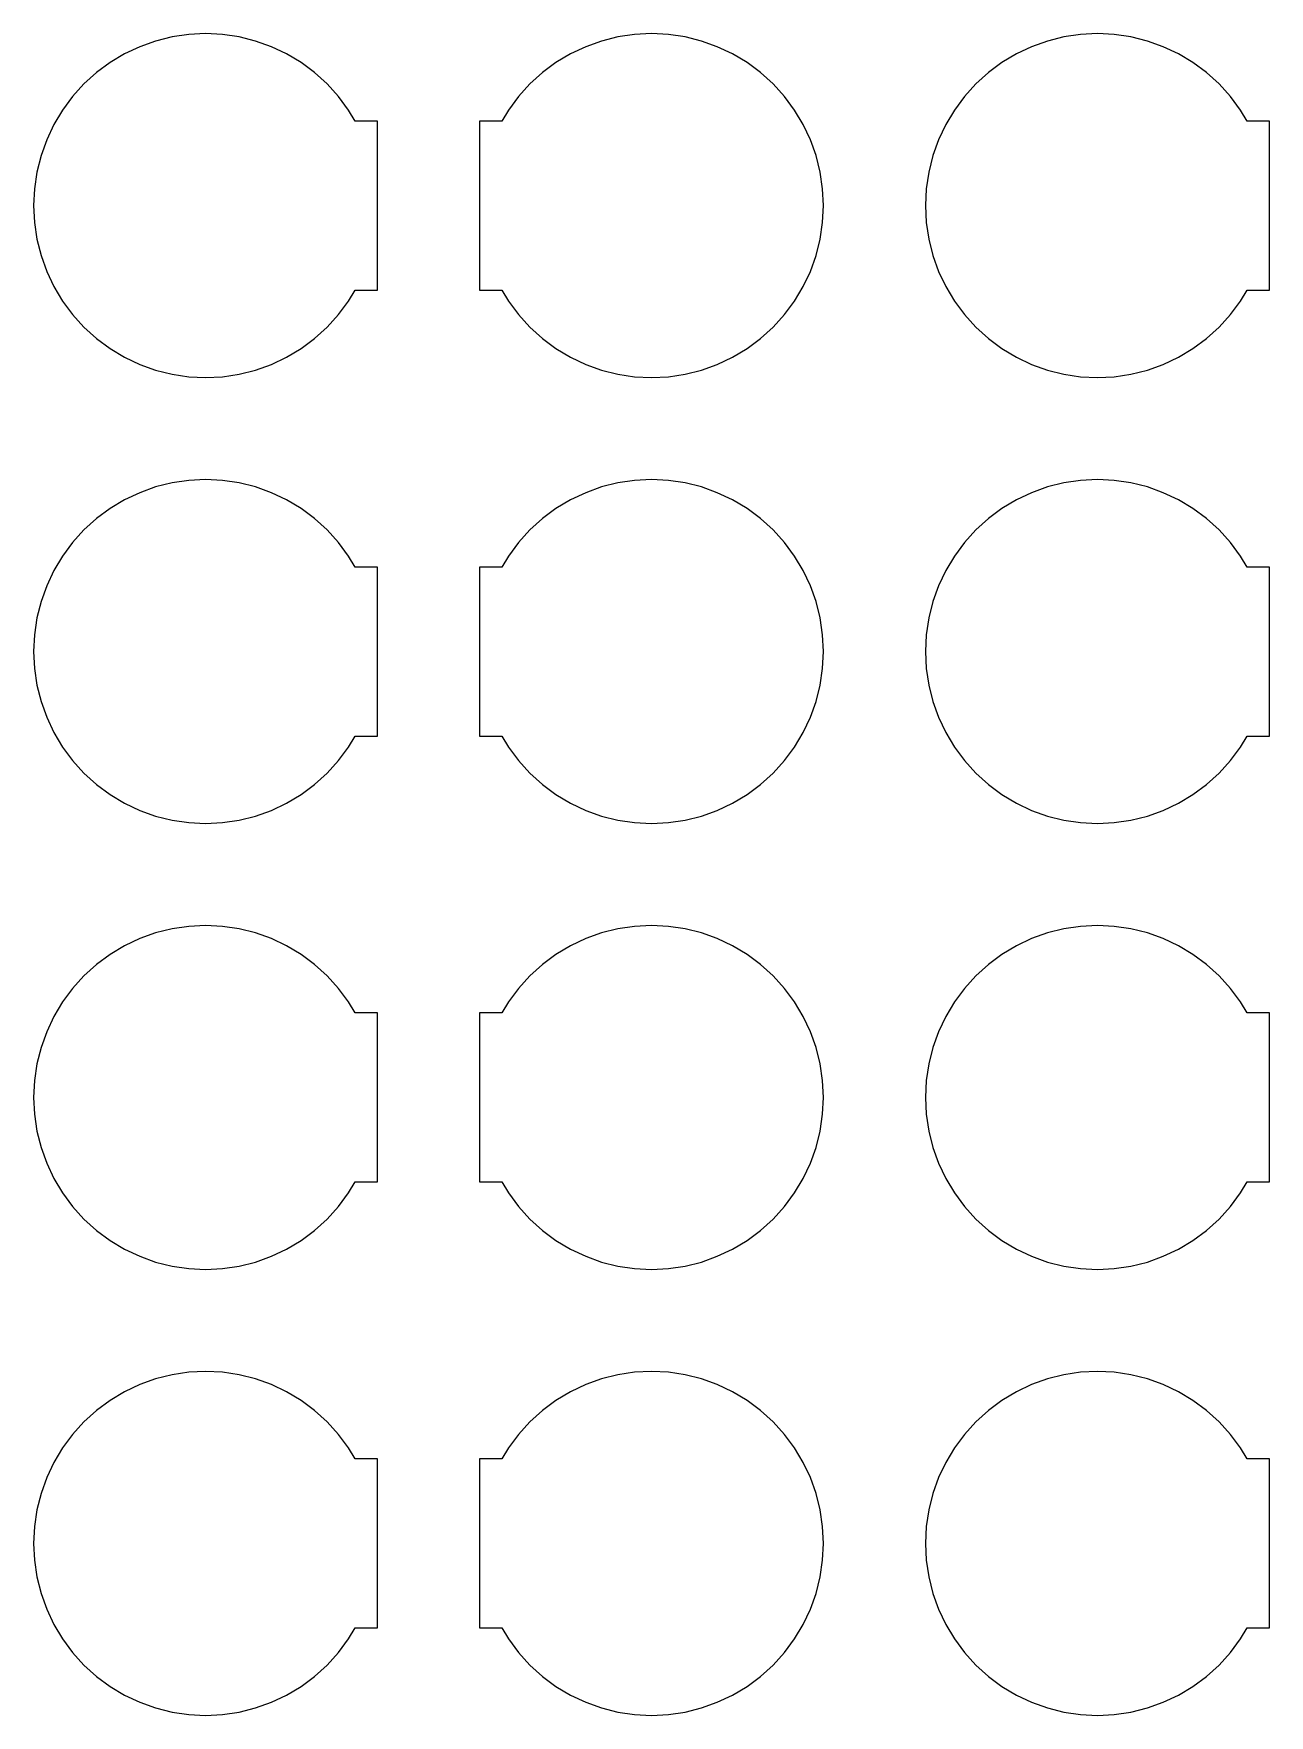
# Model space of a CAD drawing. Extents: x 1 to 107, y 1 to 71.
# Drawn here: x 1.03 to 25.97, y 1.03 to 34.97 of the extents above; entities that cross this region are included whole.
import ezdxf

# ---------------------------------------------------------------- set-up
doc = ezdxf.new("R2010")
doc.units = 0

msp = doc.modelspace()

# ---------------------------------------------------------------- linework, layer by layer
for p, q in [((4.5, 34.97), (4.15988, 34.9533)), ((4.84013, 34.9533), (4.5, 34.97)), ((13.5, 34.97), (13.1599, 34.9533)), ((13.8401, 34.9533), (13.5, 34.97)), ((22.5, 34.97), (22.1599, 34.9533)), ((22.8401, 34.9533), (22.5, 34.97)), ((3.17209, 34.7059), (2.86426, 34.5603)), ((3.49272, 34.8206), (3.17209, 34.7059)), ((3.82304, 34.9033), (3.49272, 34.8206)), ((4.15988, 34.9533), (3.82304, 34.9033)), ((5.17697, 34.9033), (4.84013, 34.9533)), ((5.50729, 34.8206), (5.17697, 34.9033)), ((5.82793, 34.7059), (5.50729, 34.8206)), ((6.13576, 34.5603), (5.82793, 34.7059)), ((12.1721, 34.7059), (11.8642, 34.5603)), ((12.4927, 34.8206), (12.1721, 34.7059)), ((12.823, 34.9033), (12.4927, 34.8206)), ((13.1599, 34.9533), (12.823, 34.9033)), ((14.177, 34.9033), (13.8401, 34.9533)), ((14.5073, 34.8206), (14.177, 34.9033)), ((14.8279, 34.7059), (14.5073, 34.8206)), ((15.1357, 34.5603), (14.8279, 34.7059)), ((21.1721, 34.7059), (20.8643, 34.5603)), ((21.4927, 34.8206), (21.1721, 34.7059)), ((21.823, 34.9033), (21.4927, 34.8206)), ((22.1599, 34.9533), (21.823, 34.9033)), ((23.177, 34.9033), (22.8401, 34.9533)), ((23.5073, 34.8206), (23.177, 34.9033)), ((23.8279, 34.7059), (23.5073, 34.8206)), ((24.1358, 34.5603), (23.8279, 34.7059)), ((2.57217, 34.3852), (2.29866, 34.1823)), ((2.86426, 34.5603), (2.57217, 34.3852)), ((6.42784, 34.3852), (6.13576, 34.5603)), ((6.70135, 34.1823), (6.42784, 34.3852)), ((11.5722, 34.3852), (11.2986, 34.1823)), ((11.8642, 34.5603), (11.5722, 34.3852)), ((15.4278, 34.3852), (15.1357, 34.5603)), ((15.7013, 34.1823), (15.4278, 34.3852)), ((20.5722, 34.3852), (20.2987, 34.1823)), ((20.8643, 34.5603), (20.5722, 34.3852)), ((24.4278, 34.3852), (24.1358, 34.5603)), ((24.7014, 34.1823), (24.4278, 34.3852)), ((2.04634, 33.9537), (1.81766, 33.7013)), ((2.29866, 34.1823), (2.04634, 33.9537)), ((6.95367, 33.9537), (6.70135, 34.1823)), ((7.18236, 33.7013), (6.95367, 33.9537)), ((11.0463, 33.9537), (10.8176, 33.7013)), ((11.2986, 34.1823), (11.0463, 33.9537)), ((15.9537, 33.9537), (15.7013, 34.1823)), ((16.1823, 33.7013), (15.9537, 33.9537)), ((20.0463, 33.9537), (19.8177, 33.7013)), ((20.2987, 34.1823), (20.0463, 33.9537)), ((24.9537, 33.9537), (24.7014, 34.1823)), ((25.1824, 33.7013), (24.9537, 33.9537)), ((1.81766, 33.7013), (1.61481, 33.4278)), ((7.38521, 33.4278), (7.18236, 33.7013)), ((10.8176, 33.7013), (10.6148, 33.4278)), ((16.3852, 33.4278), (16.1823, 33.7013)), ((19.8177, 33.7013), (19.6148, 33.4278)), ((25.3852, 33.4278), (25.1824, 33.7013)), ((1.61481, 33.4278), (1.43974, 33.1357)), ((7.51877, 33.205), (7.38521, 33.4278)), ((10.6148, 33.4278), (10.4812, 33.205)), ((16.5603, 33.1357), (16.3852, 33.4278)), ((19.6148, 33.4278), (19.4397, 33.1357)), ((25.5188, 33.205), (25.3852, 33.4278)), ((1.43974, 33.1357), (1.29414, 32.8279)), ((7.97, 33.205), (7.51877, 33.205)), ((7.97, 29.795), (7.97, 33.205)), ((10.4812, 33.205), (10.03, 33.205)), ((10.03, 33.205), (10.03, 29.795)), ((16.7059, 32.8279), (16.5603, 33.1357)), ((19.4397, 33.1357), (19.2941, 32.8279)), ((25.97, 33.205), (25.5188, 33.205)), ((25.97, 29.795), (25.97, 33.205)), ((1.29414, 32.8279), (1.17943, 32.5073)), ((16.8206, 32.5073), (16.7059, 32.8279)), ((19.2941, 32.8279), (19.1794, 32.5073)), ((1.17943, 32.5073), (1.09668, 32.177)), ((16.9033, 32.177), (16.8206, 32.5073)), ((19.1794, 32.5073), (19.0967, 32.177)), ((1.09668, 32.177), (1.04672, 31.8401)), ((16.9533, 31.8401), (16.9033, 32.177)), ((19.0967, 32.177), (19.0467, 31.8401)), ((1.04672, 31.8401), (1.03001, 31.5)), ((16.97, 31.5), (16.9533, 31.8401)), ((19.0467, 31.8401), (19.03, 31.5)), ((1.03001, 31.5), (1.04672, 31.1599)), ((16.9533, 31.1599), (16.97, 31.5)), ((19.03, 31.5), (19.0467, 31.1599)), ((1.04672, 31.1599), (1.09668, 30.823)), ((16.9033, 30.823), (16.9533, 31.1599)), ((19.0467, 31.1599), (19.0967, 30.823)), ((1.09668, 30.823), (1.17943, 30.4927)), ((16.8206, 30.4927), (16.9033, 30.823)), ((19.0967, 30.823), (19.1794, 30.4927)), ((1.17943, 30.4927), (1.29414, 30.1721)), ((16.7059, 30.1721), (16.8206, 30.4927)), ((19.1794, 30.4927), (19.2941, 30.1721)), ((1.29414, 30.1721), (1.43974, 29.8643)), ((16.5603, 29.8643), (16.7059, 30.1721)), ((19.2941, 30.1721), (19.4397, 29.8643)), ((1.43974, 29.8643), (1.61481, 29.5722)), ((1.61481, 29.5722), (1.81766, 29.2987)), ((7.18236, 29.2987), (7.38521, 29.5722)), ((7.38521, 29.5722), (7.51877, 29.795)), ((7.51877, 29.795), (7.97, 29.795)), ((10.03, 29.795), (10.4812, 29.795)), ((10.4812, 29.795), (10.6148, 29.5722)), ((10.6148, 29.5722), (10.8176, 29.2987)), ((16.1823, 29.2987), (16.3852, 29.5722)), ((16.3852, 29.5722), (16.5603, 29.8643)), ((19.4397, 29.8643), (19.6148, 29.5722)), ((19.6148, 29.5722), (19.8177, 29.2987)), ((25.1824, 29.2987), (25.3852, 29.5722)), ((25.3852, 29.5722), (25.5188, 29.795)), ((25.5188, 29.795), (25.97, 29.795)), ((1.81766, 29.2987), (2.04634, 29.0463)), ((6.95367, 29.0463), (7.18236, 29.2987)), ((10.8176, 29.2987), (11.0463, 29.0463)), ((15.9537, 29.0463), (16.1823, 29.2987)), ((19.8177, 29.2987), (20.0463, 29.0463)), ((24.9537, 29.0463), (25.1824, 29.2987)), ((2.04634, 29.0463), (2.29866, 28.8177)), ((6.70135, 28.8177), (6.95367, 29.0463)), ((11.0463, 29.0463), (11.2986, 28.8177)), ((15.7013, 28.8177), (15.9537, 29.0463)), ((20.0463, 29.0463), (20.2987, 28.8177)), ((24.7014, 28.8177), (24.9537, 29.0463)), ((2.29866, 28.8177), (2.57217, 28.6148)), ((2.57217, 28.6148), (2.86426, 28.4397)), ((6.13576, 28.4397), (6.42784, 28.6148)), ((6.42784, 28.6148), (6.70135, 28.8177)), ((11.2986, 28.8177), (11.5722, 28.6148)), ((11.5722, 28.6148), (11.8642, 28.4397)), ((15.1357, 28.4397), (15.4278, 28.6148)), ((15.4278, 28.6148), (15.7013, 28.8177)), ((20.2987, 28.8177), (20.5722, 28.6148)), ((20.5722, 28.6148), (20.8643, 28.4397)), ((24.1358, 28.4397), (24.4278, 28.6148)), ((24.4278, 28.6148), (24.7014, 28.8177)), ((2.86426, 28.4397), (3.17209, 28.2941)), ((3.17209, 28.2941), (3.49272, 28.1794)), ((3.49272, 28.1794), (3.82304, 28.0967)), ((5.17697, 28.0967), (5.50729, 28.1794)), ((5.50729, 28.1794), (5.82793, 28.2941)), ((5.82793, 28.2941), (6.13576, 28.4397)), ((11.8642, 28.4397), (12.1721, 28.2941)), ((12.1721, 28.2941), (12.4927, 28.1794)), ((12.4927, 28.1794), (12.823, 28.0967)), ((14.177, 28.0967), (14.5073, 28.1794)), ((14.5073, 28.1794), (14.8279, 28.2941)), ((14.8279, 28.2941), (15.1357, 28.4397)), ((20.8643, 28.4397), (21.1721, 28.2941)), ((21.1721, 28.2941), (21.4927, 28.1794)), ((21.4927, 28.1794), (21.823, 28.0967)), ((23.177, 28.0967), (23.5073, 28.1794)), ((23.5073, 28.1794), (23.8279, 28.2941)), ((23.8279, 28.2941), (24.1358, 28.4397)), ((3.82304, 28.0967), (4.15988, 28.0467)), ((4.15988, 28.0467), (4.5, 28.03)), ((4.5, 28.03), (4.84013, 28.0467)), ((4.84013, 28.0467), (5.17697, 28.0967)), ((12.823, 28.0967), (13.1599, 28.0467)), ((13.1599, 28.0467), (13.5, 28.03)), ((13.5, 28.03), (13.8401, 28.0467)), ((13.8401, 28.0467), (14.177, 28.0967)), ((21.823, 28.0967), (22.1599, 28.0467)), ((22.1599, 28.0467), (22.5, 28.03)), ((22.5, 28.03), (22.8401, 28.0467)), ((22.8401, 28.0467), (23.177, 28.0967)), ((3.49272, 25.8206), (3.17209, 25.7059)), ((3.82304, 25.9033), (3.49272, 25.8206)), ((4.15988, 25.9533), (3.82304, 25.9033)), ((4.5, 25.97), (4.15988, 25.9533)), ((4.84013, 25.9533), (4.5, 25.97)), ((5.17697, 25.9033), (4.84013, 25.9533)), ((5.50729, 25.8206), (5.17697, 25.9033)), ((5.82793, 25.7059), (5.50729, 25.8206)), ((12.4927, 25.8206), (12.1721, 25.7059)), ((12.823, 25.9033), (12.4927, 25.8206)), ((13.1599, 25.9533), (12.823, 25.9033)), ((13.5, 25.97), (13.1599, 25.9533)), ((13.8401, 25.9533), (13.5, 25.97)), ((14.177, 25.9033), (13.8401, 25.9533)), ((14.5073, 25.8206), (14.177, 25.9033)), ((14.8279, 25.7059), (14.5073, 25.8206)), ((21.4927, 25.8206), (21.1721, 25.7059)), ((21.823, 25.9033), (21.4927, 25.8206)), ((22.1599, 25.9533), (21.823, 25.9033)), ((22.5, 25.97), (22.1599, 25.9533)), ((22.8401, 25.9533), (22.5, 25.97)), ((23.177, 25.9033), (22.8401, 25.9533)), ((23.5073, 25.8206), (23.177, 25.9033)), ((23.8279, 25.7059), (23.5073, 25.8206)), ((2.86426, 25.5603), (2.57217, 25.3852)), ((3.17209, 25.7059), (2.86426, 25.5603)), ((6.13576, 25.5603), (5.82793, 25.7059)), ((6.42784, 25.3852), (6.13576, 25.5603)), ((11.8642, 25.5603), (11.5722, 25.3852)), ((12.1721, 25.7059), (11.8642, 25.5603)), ((15.1357, 25.5603), (14.8279, 25.7059)), ((15.4278, 25.3852), (15.1357, 25.5603)), ((20.8643, 25.5603), (20.5722, 25.3852)), ((21.1721, 25.7059), (20.8643, 25.5603)), ((24.1358, 25.5603), (23.8279, 25.7059)), ((24.4278, 25.3852), (24.1358, 25.5603)), ((2.29866, 25.1823), (2.04634, 24.9537)), ((2.57217, 25.3852), (2.29866, 25.1823)), ((6.70135, 25.1823), (6.42784, 25.3852)), ((6.95367, 24.9537), (6.70135, 25.1823)), ((11.2986, 25.1823), (11.0463, 24.9537)), ((11.5722, 25.3852), (11.2986, 25.1823)), ((15.7013, 25.1823), (15.4278, 25.3852)), ((15.9537, 24.9537), (15.7013, 25.1823)), ((20.2987, 25.1823), (20.0463, 24.9537)), ((20.5722, 25.3852), (20.2987, 25.1823)), ((24.7014, 25.1823), (24.4278, 25.3852)), ((24.9537, 24.9537), (24.7014, 25.1823)), ((2.04634, 24.9537), (1.81766, 24.7013)), ((7.18236, 24.7013), (6.95367, 24.9537)), ((11.0463, 24.9537), (10.8176, 24.7013)), ((16.1823, 24.7013), (15.9537, 24.9537)), ((20.0463, 24.9537), (19.8177, 24.7013)), ((25.1824, 24.7013), (24.9537, 24.9537)), ((1.81766, 24.7013), (1.61481, 24.4278)), ((7.38521, 24.4278), (7.18236, 24.7013)), ((10.8176, 24.7013), (10.6148, 24.4278)), ((16.3852, 24.4278), (16.1823, 24.7013)), ((19.8177, 24.7013), (19.6148, 24.4278)), ((25.3852, 24.4278), (25.1824, 24.7013)), ((1.43974, 24.1357), (1.29414, 23.8279)), ((1.61481, 24.4278), (1.43974, 24.1357)), ((7.51877, 24.205), (7.38521, 24.4278)), ((7.97, 24.205), (7.51877, 24.205)), ((7.97, 20.795), (7.97, 24.205)), ((10.4812, 24.205), (10.03, 24.205)), ((10.03, 24.205), (10.03, 20.795)), ((10.6148, 24.4278), (10.4812, 24.205)), ((16.5603, 24.1357), (16.3852, 24.4278)), ((16.7059, 23.8279), (16.5603, 24.1357)), ((19.4397, 24.1357), (19.2941, 23.8279)), ((19.6148, 24.4278), (19.4397, 24.1357)), ((25.5188, 24.205), (25.3852, 24.4278)), ((25.97, 24.205), (25.5188, 24.205)), ((25.97, 20.795), (25.97, 24.205)), ((1.29414, 23.8279), (1.17943, 23.5073)), ((16.8206, 23.5073), (16.7059, 23.8279)), ((19.2941, 23.8279), (19.1794, 23.5073)), ((1.17943, 23.5073), (1.09668, 23.177)), ((16.9033, 23.177), (16.8206, 23.5073)), ((19.1794, 23.5073), (19.0967, 23.177)), ((1.09668, 23.177), (1.04672, 22.8401)), ((16.9533, 22.8401), (16.9033, 23.177)), ((19.0967, 23.177), (19.0467, 22.8401)), ((1.04672, 22.8401), (1.03001, 22.5)), ((16.97, 22.5), (16.9533, 22.8401)), ((19.0467, 22.8401), (19.03, 22.5)), ((1.03001, 22.5), (1.04672, 22.1599)), ((16.9533, 22.1599), (16.97, 22.5)), ((19.03, 22.5), (19.0467, 22.1599)), ((1.04672, 22.1599), (1.09668, 21.823)), ((16.9033, 21.823), (16.9533, 22.1599)), ((19.0467, 22.1599), (19.0967, 21.823)), ((1.09668, 21.823), (1.17943, 21.4927)), ((16.8206, 21.4927), (16.9033, 21.823)), ((19.0967, 21.823), (19.1794, 21.4927)), ((1.17943, 21.4927), (1.29414, 21.1721)), ((16.7059, 21.1721), (16.8206, 21.4927)), ((19.1794, 21.4927), (19.2941, 21.1721)), ((1.29414, 21.1721), (1.43974, 20.8643)), ((16.5603, 20.8643), (16.7059, 21.1721)), ((19.2941, 21.1721), (19.4397, 20.8643)), ((1.43974, 20.8643), (1.61481, 20.5722)), ((7.38521, 20.5722), (7.51877, 20.795)), ((7.51877, 20.795), (7.97, 20.795)), ((10.03, 20.795), (10.4812, 20.795)), ((10.4812, 20.795), (10.6148, 20.5722)), ((16.3852, 20.5722), (16.5603, 20.8643)), ((19.4397, 20.8643), (19.6148, 20.5722)), ((25.3852, 20.5722), (25.5188, 20.795)), ((25.5188, 20.795), (25.97, 20.795)), ((1.61481, 20.5722), (1.81766, 20.2987)), ((7.18236, 20.2987), (7.38521, 20.5722)), ((10.6148, 20.5722), (10.8176, 20.2987)), ((16.1823, 20.2987), (16.3852, 20.5722)), ((19.6148, 20.5722), (19.8177, 20.2987)), ((25.1824, 20.2987), (25.3852, 20.5722)), ((1.81766, 20.2987), (2.04634, 20.0463)), ((2.04634, 20.0463), (2.29866, 19.8177)), ((6.70135, 19.8177), (6.95367, 20.0463)), ((6.95367, 20.0463), (7.18236, 20.2987)), ((10.8176, 20.2987), (11.0463, 20.0463)), ((11.0463, 20.0463), (11.2986, 19.8177)), ((15.7013, 19.8177), (15.9537, 20.0463)), ((15.9537, 20.0463), (16.1823, 20.2987)), ((19.8177, 20.2987), (20.0463, 20.0463)), ((20.0463, 20.0463), (20.2987, 19.8177)), ((24.7014, 19.8177), (24.9537, 20.0463)), ((24.9537, 20.0463), (25.1824, 20.2987)), ((2.29866, 19.8177), (2.57217, 19.6148)), ((6.42784, 19.6148), (6.70135, 19.8177)), ((11.2986, 19.8177), (11.5722, 19.6148)), ((15.4278, 19.6148), (15.7013, 19.8177)), ((20.2987, 19.8177), (20.5722, 19.6148)), ((24.4278, 19.6148), (24.7014, 19.8177)), ((2.57217, 19.6148), (2.86426, 19.4397)), ((2.86426, 19.4397), (3.17209, 19.2941)), ((5.82793, 19.2941), (6.13576, 19.4397)), ((6.13576, 19.4397), (6.42784, 19.6148)), ((11.5722, 19.6148), (11.8642, 19.4397)), ((11.8642, 19.4397), (12.1721, 19.2941)), ((14.8279, 19.2941), (15.1357, 19.4397)), ((15.1357, 19.4397), (15.4278, 19.6148)), ((20.5722, 19.6148), (20.8643, 19.4397)), ((20.8643, 19.4397), (21.1721, 19.2941)), ((23.8279, 19.2941), (24.1358, 19.4397)), ((24.1358, 19.4397), (24.4278, 19.6148)), ((3.17209, 19.2941), (3.49272, 19.1794)), ((3.49272, 19.1794), (3.82304, 19.0967)), ((3.82304, 19.0967), (4.15988, 19.0467)), ((4.15988, 19.0467), (4.5, 19.03)), ((4.5, 19.03), (4.84013, 19.0467)), ((4.84013, 19.0467), (5.17697, 19.0967)), ((5.17697, 19.0967), (5.50729, 19.1794)), ((5.50729, 19.1794), (5.82793, 19.2941)), ((12.1721, 19.2941), (12.4927, 19.1794)), ((12.4927, 19.1794), (12.823, 19.0967)), ((12.823, 19.0967), (13.1599, 19.0467)), ((13.1599, 19.0467), (13.5, 19.03)), ((13.5, 19.03), (13.8401, 19.0467)), ((13.8401, 19.0467), (14.177, 19.0967)), ((14.177, 19.0967), (14.5073, 19.1794)), ((14.5073, 19.1794), (14.8279, 19.2941)), ((21.1721, 19.2941), (21.4927, 19.1794)), ((21.4927, 19.1794), (21.823, 19.0967)), ((21.823, 19.0967), (22.1599, 19.0467)), ((22.1599, 19.0467), (22.5, 19.03)), ((22.5, 19.03), (22.8401, 19.0467)), ((22.8401, 19.0467), (23.177, 19.0967)), ((23.177, 19.0967), (23.5073, 19.1794)), ((23.5073, 19.1794), (23.8279, 19.2941)), ((4.5, 16.97), (4.15988, 16.9533)), ((4.84013, 16.9533), (4.5, 16.97)), ((13.5, 16.97), (13.1599, 16.9533)), ((13.8401, 16.9533), (13.5, 16.97)), ((22.5, 16.97), (22.1599, 16.9533)), ((22.8401, 16.9533), (22.5, 16.97)), ((3.17209, 16.7059), (2.86426, 16.5603)), ((3.49272, 16.8206), (3.17209, 16.7059)), ((3.82304, 16.9033), (3.49272, 16.8206)), ((4.15988, 16.9533), (3.82304, 16.9033)), ((5.17697, 16.9033), (4.84013, 16.9533)), ((5.50729, 16.8206), (5.17697, 16.9033)), ((5.82793, 16.7059), (5.50729, 16.8206)), ((6.13576, 16.5603), (5.82793, 16.7059)), ((12.1721, 16.7059), (11.8642, 16.5603)), ((12.4927, 16.8206), (12.1721, 16.7059)), ((12.823, 16.9033), (12.4927, 16.8206)), ((13.1599, 16.9533), (12.823, 16.9033)), ((14.177, 16.9033), (13.8401, 16.9533)), ((14.5073, 16.8206), (14.177, 16.9033)), ((14.8279, 16.7059), (14.5073, 16.8206)), ((15.1357, 16.5603), (14.8279, 16.7059)), ((21.1721, 16.7059), (20.8643, 16.5603)), ((21.4927, 16.8206), (21.1721, 16.7059)), ((21.823, 16.9033), (21.4927, 16.8206)), ((22.1599, 16.9533), (21.823, 16.9033)), ((23.177, 16.9033), (22.8401, 16.9533)), ((23.5073, 16.8206), (23.177, 16.9033)), ((23.8279, 16.7059), (23.5073, 16.8206)), ((24.1358, 16.5603), (23.8279, 16.7059)), ((2.57217, 16.3852), (2.29866, 16.1823)), ((2.86426, 16.5603), (2.57217, 16.3852)), ((6.42784, 16.3852), (6.13576, 16.5603)), ((6.70135, 16.1823), (6.42784, 16.3852)), ((11.5722, 16.3852), (11.2986, 16.1823)), ((11.8642, 16.5603), (11.5722, 16.3852)), ((15.4278, 16.3852), (15.1357, 16.5603)), ((15.7013, 16.1823), (15.4278, 16.3852)), ((20.5722, 16.3852), (20.2987, 16.1823)), ((20.8643, 16.5603), (20.5722, 16.3852)), ((24.4278, 16.3852), (24.1358, 16.5603)), ((24.7014, 16.1823), (24.4278, 16.3852)), ((2.04634, 15.9537), (1.81766, 15.7013)), ((2.29866, 16.1823), (2.04634, 15.9537)), ((6.95367, 15.9537), (6.70135, 16.1823)), ((7.18236, 15.7013), (6.95367, 15.9537)), ((11.0463, 15.9537), (10.8176, 15.7013)), ((11.2986, 16.1823), (11.0463, 15.9537)), ((15.9537, 15.9537), (15.7013, 16.1823)), ((16.1823, 15.7013), (15.9537, 15.9537)), ((20.0463, 15.9537), (19.8177, 15.7013)), ((20.2987, 16.1823), (20.0463, 15.9537)), ((24.9537, 15.9537), (24.7014, 16.1823)), ((25.1824, 15.7013), (24.9537, 15.9537)), ((1.81766, 15.7013), (1.61481, 15.4278)), ((7.38521, 15.4278), (7.18236, 15.7013)), ((10.8176, 15.7013), (10.6148, 15.4278)), ((16.3852, 15.4278), (16.1823, 15.7013)), ((19.8177, 15.7013), (19.6148, 15.4278)), ((25.3852, 15.4278), (25.1824, 15.7013)), ((1.61481, 15.4278), (1.43974, 15.1357)), ((7.51877, 15.205), (7.38521, 15.4278)), ((10.6148, 15.4278), (10.4812, 15.205)), ((16.5603, 15.1357), (16.3852, 15.4278)), ((19.6148, 15.4278), (19.4397, 15.1357)), ((25.5188, 15.205), (25.3852, 15.4278)), ((1.43974, 15.1357), (1.29414, 14.8279)), ((7.97, 15.205), (7.51877, 15.205)), ((7.97, 11.795), (7.97, 15.205)), ((10.4812, 15.205), (10.03, 15.205)), ((10.03, 15.205), (10.03, 11.795)), ((16.7059, 14.8279), (16.5603, 15.1357)), ((19.4397, 15.1357), (19.2941, 14.8279)), ((25.97, 15.205), (25.5188, 15.205)), ((25.97, 11.795), (25.97, 15.205)), ((1.29414, 14.8279), (1.17943, 14.5073)), ((16.8206, 14.5073), (16.7059, 14.8279)), ((19.2941, 14.8279), (19.1794, 14.5073)), ((1.17943, 14.5073), (1.09668, 14.177)), ((16.9033, 14.177), (16.8206, 14.5073)), ((19.1794, 14.5073), (19.0967, 14.177)), ((1.09668, 14.177), (1.04672, 13.8401)), ((16.9533, 13.8401), (16.9033, 14.177)), ((19.0967, 14.177), (19.0467, 13.8401)), ((1.04672, 13.8401), (1.03001, 13.5)), ((16.97, 13.5), (16.9533, 13.8401)), ((19.0467, 13.8401), (19.03, 13.5)), ((1.03001, 13.5), (1.04672, 13.1599)), ((16.9533, 13.1599), (16.97, 13.5)), ((19.03, 13.5), (19.0467, 13.1599)), ((1.04672, 13.1599), (1.09668, 12.823)), ((16.9033, 12.823), (16.9533, 13.1599)), ((19.0467, 13.1599), (19.0967, 12.823)), ((1.09668, 12.823), (1.17943, 12.4927)), ((16.8206, 12.4927), (16.9033, 12.823)), ((19.0967, 12.823), (19.1794, 12.4927)), ((1.17943, 12.4927), (1.29414, 12.1721)), ((16.7059, 12.1721), (16.8206, 12.4927)), ((19.1794, 12.4927), (19.2941, 12.1721)), ((1.29414, 12.1721), (1.43974, 11.8643)), ((16.5603, 11.8643), (16.7059, 12.1721)), ((19.2941, 12.1721), (19.4397, 11.8643)), ((1.43974, 11.8643), (1.61481, 11.5722)), ((1.61481, 11.5722), (1.81766, 11.2987)), ((7.18236, 11.2987), (7.38521, 11.5722)), ((7.38521, 11.5722), (7.51877, 11.795)), ((7.51877, 11.795), (7.97, 11.795)), ((10.03, 11.795), (10.4812, 11.795)), ((10.4812, 11.795), (10.6148, 11.5722)), ((10.6148, 11.5722), (10.8176, 11.2987)), ((16.1823, 11.2987), (16.3852, 11.5722)), ((16.3852, 11.5722), (16.5603, 11.8643)), ((19.4397, 11.8643), (19.6148, 11.5722)), ((19.6148, 11.5722), (19.8177, 11.2987)), ((25.1824, 11.2987), (25.3852, 11.5722)), ((25.3852, 11.5722), (25.5188, 11.795)), ((25.5188, 11.795), (25.97, 11.795)), ((1.81766, 11.2987), (2.04634, 11.0463)), ((6.95367, 11.0463), (7.18236, 11.2987)), ((10.8176, 11.2987), (11.0463, 11.0463)), ((15.9537, 11.0463), (16.1823, 11.2987)), ((19.8177, 11.2987), (20.0463, 11.0463)), ((24.9537, 11.0463), (25.1824, 11.2987)), ((2.04634, 11.0463), (2.29866, 10.8177)), ((6.70135, 10.8177), (6.95367, 11.0463)), ((11.0463, 11.0463), (11.2986, 10.8177)), ((15.7013, 10.8177), (15.9537, 11.0463)), ((20.0463, 11.0463), (20.2987, 10.8177)), ((24.7014, 10.8177), (24.9537, 11.0463)), ((2.29866, 10.8177), (2.57217, 10.6148)), ((2.57217, 10.6148), (2.86426, 10.4397)), ((6.13576, 10.4397), (6.42784, 10.6148)), ((6.42784, 10.6148), (6.70135, 10.8177)), ((11.2986, 10.8177), (11.5722, 10.6148)), ((11.5722, 10.6148), (11.8642, 10.4397)), ((15.1357, 10.4397), (15.4278, 10.6148)), ((15.4278, 10.6148), (15.7013, 10.8177)), ((20.2987, 10.8177), (20.5722, 10.6148)), ((20.5722, 10.6148), (20.8643, 10.4397)), ((24.1358, 10.4397), (24.4278, 10.6148)), ((24.4278, 10.6148), (24.7014, 10.8177)), ((2.86426, 10.4397), (3.17209, 10.2941)), ((3.17209, 10.2941), (3.49272, 10.1794)), ((5.50729, 10.1794), (5.82793, 10.2941)), ((5.82793, 10.2941), (6.13576, 10.4397)), ((11.8642, 10.4397), (12.1721, 10.2941)), ((12.1721, 10.2941), (12.4927, 10.1794)), ((14.5073, 10.1794), (14.8279, 10.2941)), ((14.8279, 10.2941), (15.1357, 10.4397)), ((20.8643, 10.4397), (21.1721, 10.2941)), ((21.1721, 10.2941), (21.4927, 10.1794)), ((23.5073, 10.1794), (23.8279, 10.2941)), ((23.8279, 10.2941), (24.1358, 10.4397)), ((3.49272, 10.1794), (3.82304, 10.0967)), ((3.82304, 10.0967), (4.15988, 10.0467)), ((4.15988, 10.0467), (4.5, 10.03)), ((4.5, 10.03), (4.84013, 10.0467)), ((4.84013, 10.0467), (5.17697, 10.0967)), ((5.17697, 10.0967), (5.50729, 10.1794)), ((12.4927, 10.1794), (12.823, 10.0967)), ((12.823, 10.0967), (13.1599, 10.0467)), ((13.1599, 10.0467), (13.5, 10.03)), ((13.5, 10.03), (13.8401, 10.0467)), ((13.8401, 10.0467), (14.177, 10.0967)), ((14.177, 10.0967), (14.5073, 10.1794)), ((21.4927, 10.1794), (21.823, 10.0967)), ((21.823, 10.0967), (22.1599, 10.0467)), ((22.1599, 10.0467), (22.5, 10.03)), ((22.5, 10.03), (22.8401, 10.0467)), ((22.8401, 10.0467), (23.177, 10.0967)), ((23.177, 10.0967), (23.5073, 10.1794)), ((3.49272, 7.82057), (3.17209, 7.70586)), ((3.82304, 7.90332), (3.49272, 7.82057)), ((4.15988, 7.95328), (3.82304, 7.90332)), ((4.5, 7.96999), (4.15988, 7.95328)), ((4.84013, 7.95328), (4.5, 7.96999)), ((5.17697, 7.90332), (4.84013, 7.95328)), ((5.50729, 7.82057), (5.17697, 7.90332)), ((5.82793, 7.70586), (5.50729, 7.82057)), ((12.4927, 7.82057), (12.1721, 7.70586)), ((12.823, 7.90332), (12.4927, 7.82057)), ((13.1599, 7.95328), (12.823, 7.90332)), ((13.5, 7.96999), (13.1599, 7.95328)), ((13.8401, 7.95328), (13.5, 7.96999)), ((14.177, 7.90332), (13.8401, 7.95328)), ((14.5073, 7.82057), (14.177, 7.90332)), ((14.8279, 7.70586), (14.5073, 7.82057)), ((21.4927, 7.82057), (21.1721, 7.70586)), ((21.823, 7.90332), (21.4927, 7.82057)), ((22.1599, 7.95328), (21.823, 7.90332)), ((22.5, 7.96999), (22.1599, 7.95328)), ((22.8401, 7.95328), (22.5, 7.96999)), ((23.177, 7.90332), (22.8401, 7.95328)), ((23.5073, 7.82057), (23.177, 7.90332)), ((23.8279, 7.70586), (23.5073, 7.82057)), ((2.86426, 7.56026), (2.57217, 7.38519)), ((3.17209, 7.70586), (2.86426, 7.56026)), ((6.13576, 7.56026), (5.82793, 7.70586)), ((6.42784, 7.38519), (6.13576, 7.56026)), ((11.8642, 7.56026), (11.5722, 7.38519)), ((12.1721, 7.70586), (11.8642, 7.56026)), ((15.1357, 7.56026), (14.8279, 7.70586)), ((15.4278, 7.38519), (15.1357, 7.56026)), ((20.8643, 7.56026), (20.5722, 7.38519)), ((21.1721, 7.70586), (20.8643, 7.56026)), ((24.1358, 7.56026), (23.8279, 7.70586)), ((24.4278, 7.38519), (24.1358, 7.56026)), ((2.29866, 7.18234), (2.04634, 6.95366)), ((2.57217, 7.38519), (2.29866, 7.18234)), ((6.70135, 7.18234), (6.42784, 7.38519)), ((6.95367, 6.95366), (6.70135, 7.18234)), ((11.2986, 7.18234), (11.0463, 6.95366)), ((11.5722, 7.38519), (11.2986, 7.18234)), ((15.7013, 7.18234), (15.4278, 7.38519)), ((15.9537, 6.95366), (15.7013, 7.18234)), ((20.2987, 7.18234), (20.0463, 6.95366)), ((20.5722, 7.38519), (20.2987, 7.18234)), ((24.7014, 7.18234), (24.4278, 7.38519)), ((24.9537, 6.95366), (24.7014, 7.18234)), ((2.04634, 6.95366), (1.81766, 6.70134)), ((7.18236, 6.70134), (6.95367, 6.95366)), ((11.0463, 6.95366), (10.8176, 6.70134)), ((16.1823, 6.70134), (15.9537, 6.95366)), ((20.0463, 6.95366), (19.8177, 6.70134)), ((25.1824, 6.70134), (24.9537, 6.95366)), ((1.81766, 6.70134), (1.61481, 6.42783)), ((7.38521, 6.42783), (7.18236, 6.70134)), ((10.8176, 6.70134), (10.6148, 6.42783)), ((16.3852, 6.42783), (16.1823, 6.70134)), ((19.8177, 6.70134), (19.6148, 6.42783)), ((25.3852, 6.42783), (25.1824, 6.70134)), ((1.43974, 6.13574), (1.29414, 5.82791)), ((1.61481, 6.42783), (1.43974, 6.13574)), ((7.51877, 6.20499), (7.38521, 6.42783)), ((7.97, 6.20499), (7.51877, 6.20499)), ((7.97, 2.79501), (7.97, 6.20499)), ((10.4812, 6.20499), (10.03, 6.20499)), ((10.03, 6.20499), (10.03, 2.79501)), ((10.6148, 6.42783), (10.4812, 6.20499)), ((16.5603, 6.13574), (16.3852, 6.42783)), ((16.7059, 5.82791), (16.5603, 6.13574)), ((19.4397, 6.13574), (19.2941, 5.82791)), ((19.6148, 6.42783), (19.4397, 6.13574)), ((25.5188, 6.20499), (25.3852, 6.42783)), ((25.97, 6.20499), (25.5188, 6.20499)), ((25.97, 2.79501), (25.97, 6.20499)), ((1.29414, 5.82791), (1.17943, 5.50728)), ((16.8206, 5.50728), (16.7059, 5.82791)), ((19.2941, 5.82791), (19.1794, 5.50728)), ((1.17943, 5.50728), (1.09668, 5.17696)), ((16.9033, 5.17696), (16.8206, 5.50728)), ((19.1794, 5.50728), (19.0967, 5.17696)), ((1.09668, 5.17696), (1.04672, 4.84012)), ((16.9533, 4.84012), (16.9033, 5.17696)), ((19.0967, 5.17696), (19.0467, 4.84012)), ((1.04672, 4.84012), (1.03001, 4.5)), ((16.97, 4.5), (16.9533, 4.84012)), ((19.0467, 4.84012), (19.03, 4.5)), ((1.03001, 4.5), (1.04672, 4.15988)), ((16.9533, 4.15988), (16.97, 4.5)), ((19.03, 4.5), (19.0467, 4.15988)), ((1.04672, 4.15988), (1.09668, 3.82304)), ((16.9033, 3.82304), (16.9533, 4.15988)), ((19.0467, 4.15988), (19.0967, 3.82304)), ((1.09668, 3.82304), (1.17943, 3.49272)), ((16.8206, 3.49272), (16.9033, 3.82304)), ((19.0967, 3.82304), (19.1794, 3.49272)), ((1.17943, 3.49272), (1.29414, 3.17209)), ((16.7059, 3.17209), (16.8206, 3.49272)), ((19.1794, 3.49272), (19.2941, 3.17209)), ((1.29414, 3.17209), (1.43974, 2.86426)), ((16.5603, 2.86426), (16.7059, 3.17209)), ((19.2941, 3.17209), (19.4397, 2.86426)), ((1.43974, 2.86426), (1.61481, 2.57217)), ((7.38521, 2.57217), (7.51877, 2.79501)), ((7.51877, 2.79501), (7.97, 2.79501)), ((10.03, 2.79501), (10.4812, 2.79501)), ((10.4812, 2.79501), (10.6148, 2.57217)), ((16.3852, 2.57217), (16.5603, 2.86426)), ((19.4397, 2.86426), (19.6148, 2.57217)), ((25.3852, 2.57217), (25.5188, 2.79501)), ((25.5188, 2.79501), (25.97, 2.79501)), ((1.61481, 2.57217), (1.81766, 2.29866)), ((7.18236, 2.29866), (7.38521, 2.57217)), ((10.6148, 2.57217), (10.8176, 2.29866)), ((16.1823, 2.29866), (16.3852, 2.57217)), ((19.6148, 2.57217), (19.8177, 2.29866)), ((25.1824, 2.29866), (25.3852, 2.57217)), ((1.81766, 2.29866), (2.04634, 2.04634)), ((2.04634, 2.04634), (2.29866, 1.81766)), ((6.70135, 1.81766), (6.95367, 2.04634)), ((6.95367, 2.04634), (7.18236, 2.29866)), ((10.8176, 2.29866), (11.0463, 2.04634)), ((11.0463, 2.04634), (11.2986, 1.81766)), ((15.7013, 1.81766), (15.9537, 2.04634)), ((15.9537, 2.04634), (16.1823, 2.29866)), ((19.8177, 2.29866), (20.0463, 2.04634)), ((20.0463, 2.04634), (20.2987, 1.81766)), ((24.7014, 1.81766), (24.9537, 2.04634)), ((24.9537, 2.04634), (25.1824, 2.29866)), ((2.29866, 1.81766), (2.57217, 1.61481)), ((6.42784, 1.61481), (6.70135, 1.81766)), ((11.2986, 1.81766), (11.5722, 1.61481)), ((15.4278, 1.61481), (15.7013, 1.81766)), ((20.2987, 1.81766), (20.5722, 1.61481)), ((24.4278, 1.61481), (24.7014, 1.81766)), ((2.57217, 1.61481), (2.86426, 1.43974)), ((2.86426, 1.43974), (3.17209, 1.29414)), ((5.82793, 1.29414), (6.13576, 1.43974)), ((6.13576, 1.43974), (6.42784, 1.61481)), ((11.5722, 1.61481), (11.8642, 1.43974)), ((11.8642, 1.43974), (12.1721, 1.29414)), ((14.8279, 1.29414), (15.1357, 1.43974)), ((15.1357, 1.43974), (15.4278, 1.61481)), ((20.5722, 1.61481), (20.8643, 1.43974)), ((20.8643, 1.43974), (21.1721, 1.29414)), ((23.8279, 1.29414), (24.1358, 1.43974)), ((24.1358, 1.43974), (24.4278, 1.61481)), ((3.17209, 1.29414), (3.49272, 1.17943)), ((3.49272, 1.17943), (3.82304, 1.09668)), ((3.82304, 1.09668), (4.15988, 1.04672)), ((4.15988, 1.04672), (4.5, 1.03001)), ((4.5, 1.03001), (4.84013, 1.04672)), ((4.84013, 1.04672), (5.17697, 1.09668)), ((5.17697, 1.09668), (5.50729, 1.17943)), ((5.50729, 1.17943), (5.82793, 1.29414)), ((12.1721, 1.29414), (12.4927, 1.17943)), ((12.4927, 1.17943), (12.823, 1.09668)), ((12.823, 1.09668), (13.1599, 1.04672)), ((13.1599, 1.04672), (13.5, 1.03001)), ((13.5, 1.03001), (13.8401, 1.04672)), ((13.8401, 1.04672), (14.177, 1.09668)), ((14.177, 1.09668), (14.5073, 1.17943)), ((14.5073, 1.17943), (14.8279, 1.29414)), ((21.1721, 1.29414), (21.4927, 1.17943)), ((21.4927, 1.17943), (21.823, 1.09668)), ((21.823, 1.09668), (22.1599, 1.04672)), ((22.1599, 1.04672), (22.5, 1.03001)), ((22.5, 1.03001), (22.8401, 1.04672)), ((22.8401, 1.04672), (23.177, 1.09668)), ((23.177, 1.09668), (23.5073, 1.17943)), ((23.5073, 1.17943), (23.8279, 1.29414))]:
    msp.add_line(p, q)

doc.saveas('drawing.dxf')
